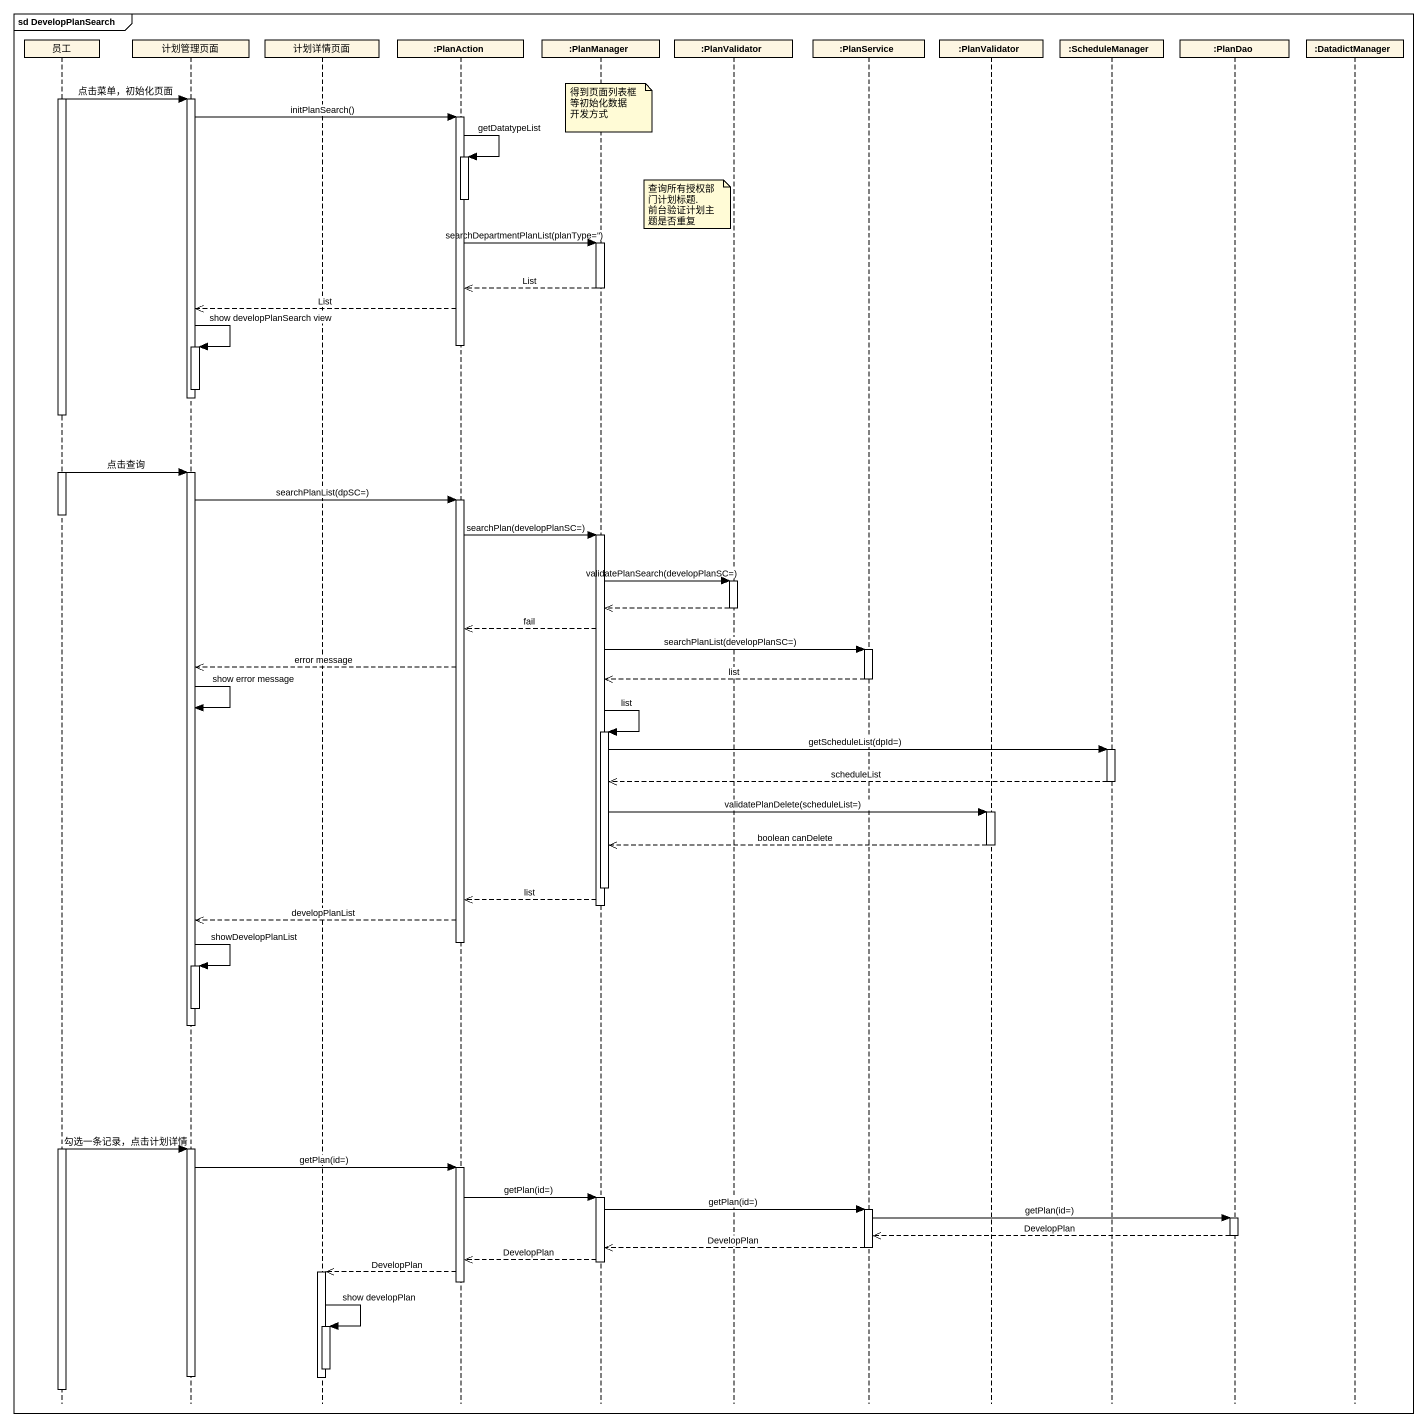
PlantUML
@startuml
mainframe sd DevelopPlanSearch
hide footbox
participant 员工
participant 计划管理页面
participant 计划详情页面
participant ":PlanAction" as PlanAction
participant ":PlanManager" as PlanManager
participant ":PlanValidator" as PlanValidator
participant ":PlanService" as PlanService
participant ":PlanValidator" as PlanValidator_2
participant ":ScheduleManager" as ScheduleManager
participant ":PlanDao" as PlanDao
participant ":DatadictManager" as DatadictManager

activate 员工
员工 -> 计划管理页面 : 点击菜单，初始化页面
activate 计划管理页面
note over PlanManager
  得到页面列表框等初始化数据
  开发方式
end note
计划管理页面 -> PlanAction : initPlanSearch()
activate PlanAction
PlanAction -> PlanAction : getDatatypeList
activate PlanAction
deactivate PlanAction
note left of PlanValidator : 查询所有授权部门计划标题.前台验证计划主题是否重复
PlanAction -> PlanManager : searchDepartmentPlanList(planType='')
activate PlanManager
PlanManager -->> PlanAction : List
deactivate PlanManager
PlanAction -->> 计划管理页面 : List
deactivate PlanAction
计划管理页面 -> 计划管理页面 : show developPlanSearch view
activate 计划管理页面
deactivate 计划管理页面
deactivate 计划管理页面
员工 -> 计划管理页面 : 点击查询
activate 计划管理页面
计划管理页面 -> PlanAction : searchPlanList(dpSC=)
activate PlanAction
deactivate 员工
PlanAction -> PlanManager : searchPlan(developPlanSC=)
activate PlanManager
PlanManager -> PlanValidator : validatePlanSearch(developPlanSC=)
activate PlanValidator
PlanValidator -->> PlanManager
deactivate PlanValidator
PlanManager -->> PlanAction : fail
PlanManager -> PlanService : searchPlanList(developPlanSC=)
activate PlanService
PlanAction -->> 计划管理页面 : error message
PlanService -->> PlanManager : list
deactivate PlanService
计划管理页面 -> 计划管理页面 : show error message
PlanManager -> PlanManager : list
activate PlanManager
PlanManager -> ScheduleManager : getScheduleList(dpId=)
activate ScheduleManager
ScheduleManager -->> PlanManager : scheduleList
deactivate ScheduleManager
PlanManager -> PlanValidator_2 : validatePlanDelete(scheduleList=)
activate PlanValidator_2
PlanValidator_2 -->> PlanManager : boolean canDelete
deactivate PlanValidator_2
deactivate PlanManager
PlanManager -->> PlanAction : list
deactivate PlanManager
PlanAction -->> 计划管理页面 : developPlanList
deactivate PlanAction
计划管理页面 -> 计划管理页面 : showDevelopPlanList
activate 计划管理页面
deactivate 计划管理页面
deactivate 计划管理页面
activate 员工
员工 -> 计划管理页面 : 勾选一条记录，点击计划详情
activate 计划管理页面
计划管理页面 -> PlanAction : getPlan(id=)
activate PlanAction
PlanAction -> PlanManager : getPlan(id=)
activate PlanManager
PlanManager -> PlanService : getPlan(id=)
activate PlanService
PlanService -> PlanDao : getPlan(id=)
activate PlanDao
PlanDao -->> PlanService : DevelopPlan
deactivate PlanDao
PlanService -->> PlanManager : DevelopPlan
deactivate PlanService
PlanManager -->> PlanAction : DevelopPlan
deactivate PlanManager
PlanAction -->> 计划详情页面 : DevelopPlan
activate 计划详情页面
deactivate PlanAction
计划详情页面 -> 计划详情页面 : show developPlan
activate 计划详情页面
deactivate 计划详情页面
deactivate 计划管理页面
deactivate 计划详情页面
deactivate 员工
@enduml
